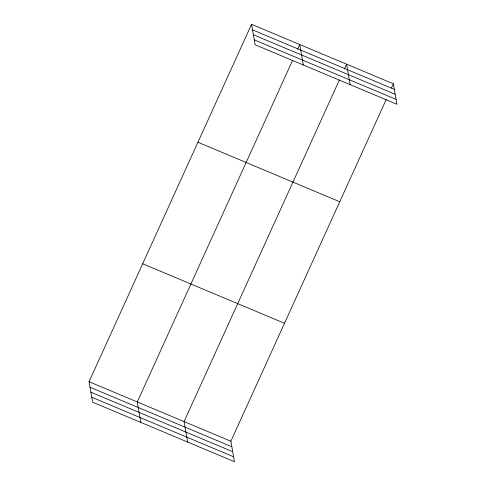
<?xml version="1.0" encoding="UTF-8"?>
<svg xmlns="http://www.w3.org/2000/svg" width="486" height="486" viewBox="0 0 486 486"><rect width="100%" height="100%" fill="white"/><g stroke="black" fill="none" stroke-linecap="round" stroke-linejoin="round"><path stroke-width="0.73" d="M386.194 99.581L230.88 441.227L234.452 461.7L92.632 402.189L89.059 381.717L251.548 24.3L393.368 83.811L396.94 104.283L255.12 44.773L251.548 24.3M292.596 60.307L137.277 401.952L140.855 422.425M297.584 49.335L299.765 44.536L303.337 65.009M339.398 79.941L184.079 421.587L187.657 442.06M344.386 68.969L346.567 64.17L350.139 84.643M391.497 87.923L393.368 83.811M252.513 29.846L394.334 89.357M253.37 34.773L395.197 94.284M254.257 39.846L396.078 99.357M197.924 142.246L339.744 201.757M142.677 263.77L284.504 323.281M89.059 381.717L230.88 441.227M90.025 387.263L231.852 446.774M90.888 392.19L232.709 451.701M91.775 397.262L233.596 456.773"/></g></svg>
